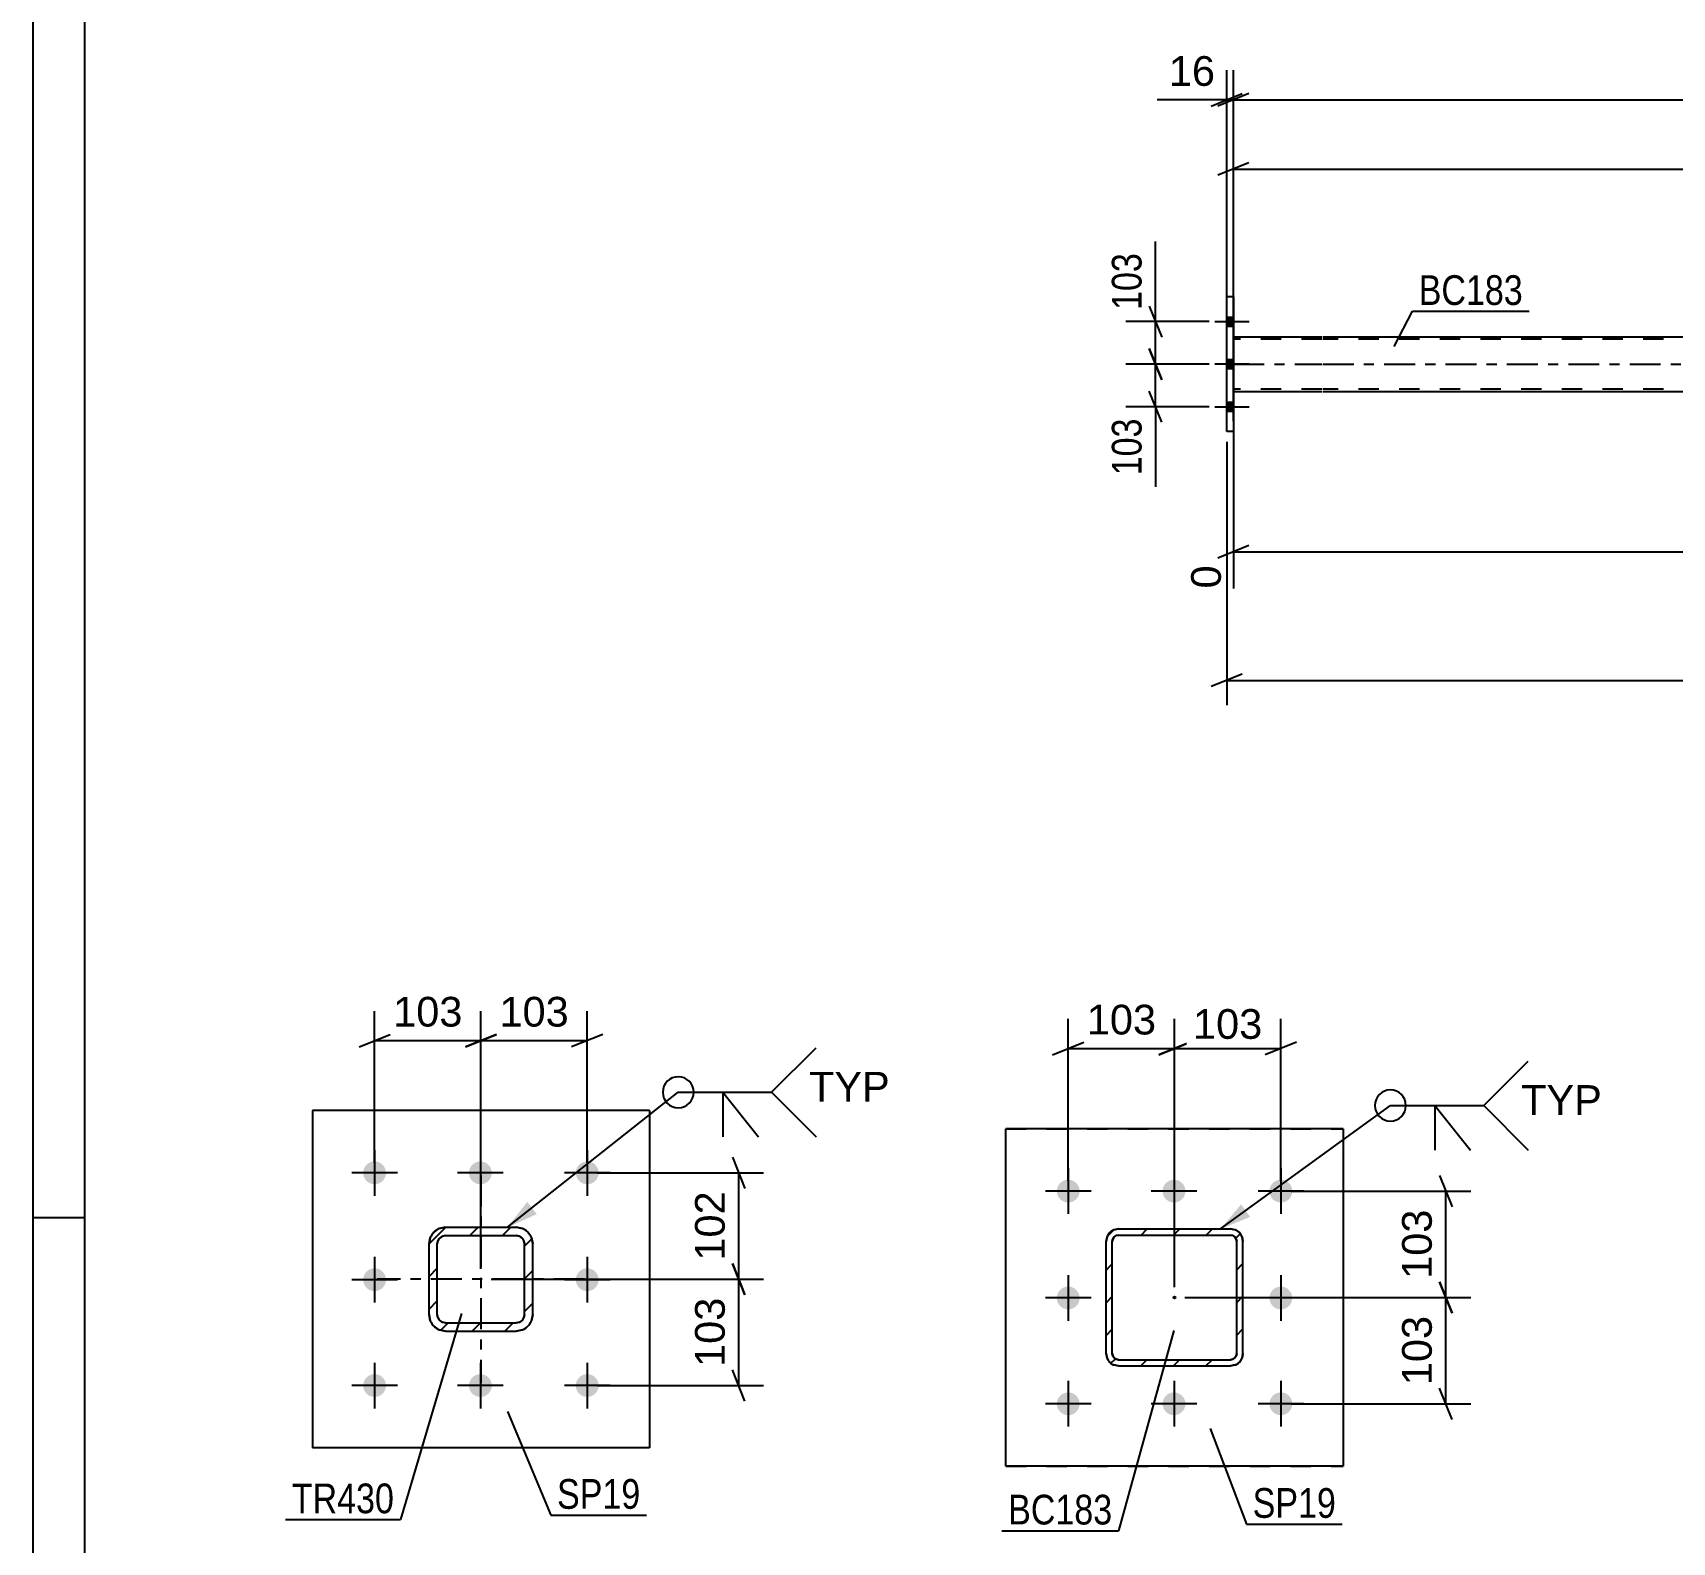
# Model space of a CAD drawing. Header units: millimetres. Extents: x 0 to 841, y 0 to 594.
# Drawn here: x 0 to 158, y 117.7 to 263.2 of the extents above; entities that cross this region are included whole.
import ezdxf

# ---------------------------------------------------------------- set-up
doc = ezdxf.new("R2010")
doc.units = ezdxf.units.MM
doc.linetypes.add('DXK_LINE_DOT2', pattern=[3.9198, 1.9599, -1.9599])
doc.linetypes.add('DXK_LINE_DOT3', pattern=[5.9187, 2.979, -0.9799, 0.9799, -0.9799])
doc.styles.add('Arial', font='ARIAL.TTF', dxfattribs={"height": 0.2})
doc.styles.add('Arial Narrow', font='ARIALN.TTF', dxfattribs={"height": 0.2})

# ---------------------------------------------------------------- blocks, each defined once
blk = doc.blocks.new('Unknown-317311729-1113')
at = {"color": 5, "linetype": 'Continuous'}
for p, q in [((0, 594), (0, 0)), ((5, 589), (5, 5)), ((5, 149), (0, 149))]:
    blk.add_line(p, q, dxfattribs=at)
blk = doc.blocks.new('Bolt-317311729-4265 - 4224')
at = {"linetype": 'Continuous'}
for points in [[(115.74, 234.94), (115.74, 235.82), (115.1, 235.82), (115.1, 234.94)], [(115.74, 234.94), (115.74, 235.82), (115.1, 235.82), (115.1, 234.94)], [(115.74, 234.94), (115.74, 235.82), (115.1, 235.82), (115.1, 234.94)], [(115.74, 230.86), (115.74, 231.74), (115.1, 231.74), (115.1, 230.86)], [(115.74, 230.86), (115.74, 231.74), (115.1, 231.74), (115.1, 230.86)], [(115.74, 226.74), (115.74, 227.62), (115.1, 227.62), (115.1, 226.74)], [(115.74, 226.74), (115.74, 227.62), (115.1, 227.62), (115.1, 226.74)], [(115.74, 226.74), (115.74, 227.62), (115.1, 227.62), (115.1, 226.74)]]:
    blk.add_hatch(color=1, dxfattribs=at).paths.add_polyline_path(points)
at = {"color": 1, "linetype": 'Continuous'}
for p, q in [((115.1, 235.82), (115.74, 235.82)), ((115.1, 235.82), (115.74, 235.82)), ((115.1, 235.82), (115.74, 235.82)), ((113.94, 235.38), (117.26, 235.38)), ((113.94, 235.38), (117.26, 235.38)), ((113.94, 235.38), (117.26, 235.38)), ((115.1, 234.94), (115.74, 234.94)), ((115.1, 234.94), (115.74, 234.94)), ((115.1, 234.94), (115.74, 234.94)), ((113.94, 231.3), (117.26, 231.3)), ((113.94, 231.3), (117.26, 231.3)), ((115.1, 231.74), (115.74, 231.74)), ((115.1, 231.74), (115.74, 231.74)), ((115.1, 230.86), (115.74, 230.86)), ((115.1, 230.86), (115.74, 230.86)), ((115.1, 227.62), (115.74, 227.62)), ((115.1, 227.62), (115.74, 227.62)), ((115.1, 227.62), (115.74, 227.62)), ((113.94, 227.18), (117.26, 227.18)), ((113.94, 227.18), (117.26, 227.18)), ((113.94, 227.18), (117.26, 227.18)), ((115.1, 226.74), (115.74, 226.74)), ((115.1, 226.74), (115.74, 226.74)), ((115.1, 226.74), (115.74, 226.74))]:
    blk.add_line(p, q, dxfattribs=at)
blk = doc.blocks.new('Part-317311729-4478 - 4224')
at = {"color": 2, "linetype": 'Continuous'}
for p, q in [((115.74, 233.92), (124.26, 233.92)), ((124.36, 233.92), (698.14, 233.92)), ((115.74, 228.64), (124.26, 228.64)), ((124.36, 228.64), (260.35, 228.64))]:
    blk.add_line(p, q, dxfattribs=at)
at = {"color": 7, "linetype": 'DXK_LINE_DOT2'}
for p, q in [((115.74, 233.92), (115.74, 228.64)), ((115.74, 228.64), (115.74, 233.92)), ((115.74, 233.92), (115.74, 233.92)), ((124.26, 233.68), (115.74, 233.68)), ((698.14, 233.68), (124.36, 233.68)), ((124.26, 228.88), (115.74, 228.88)), ((115.74, 228.64), (115.74, 228.64)), ((115.74, 228.64), (115.74, 228.64)), ((698.14, 228.88), (124.36, 228.88))]:
    blk.add_line(p, q, dxfattribs=at)
at = {"color": 7, "linetype": 'DXK_LINE_DOT3'}
for p, q in [((115.74, 231.28), (124.26, 231.28)), ((124.36, 231.28), (698.14, 231.28))]:
    blk.add_line(p, q, dxfattribs=at)
blk = doc.blocks.new('Part-317311729-4275 - 4224')
at = {"color": 2, "linetype": 'Continuous'}
for p, q in [((115.1, 237.78), (115.1, 237.78)), ((115.74, 237.78), (115.1, 237.78)), ((115.1, 224.78), (115.1, 237.78)), ((115.74, 237.78), (115.74, 237.78)), ((115.74, 237.78), (115.74, 224.78)), ((115.1, 224.78), (115.1, 224.78)), ((115.74, 224.78), (115.1, 224.78)), ((115.74, 224.78), (115.74, 224.78))]:
    blk.add_line(p, q, dxfattribs=at)
at = {"color": 7, "linetype": 'DXK_LINE_DOT2'}
for p, q in [((115.1, 224.78), (115.1, 237.78)), ((115.74, 237.78), (115.74, 224.78))]:
    blk.add_line(p, q, dxfattribs=at)
blk = doc.blocks.new('Part-317311729-4772 - 4762')
at = {"linetype": 'Continuous'}
h = blk.add_hatch(dxfattribs=at)
h.set_pattern_fill('', scale=0.7, style=0, pattern_type=0)
h.set_pattern_definition([(45, (39.799, 148.0797), (-1.57154, 1.57154), [])])
h.paths.add_polyline_path([(46.6, 148.08), (39.8, 148.08), (39.19, 147.96), (38.67, 147.61), (38.32, 147.09), (38.2, 146.48), (38.2, 139.68), (38.32, 139.07), (38.67, 138.55), (39.19, 138.2), (39.8, 138.08), (46.6, 138.08), (47.21, 138.2), (47.73, 138.55), (48.08, 139.07), (48.2, 139.68), (48.2, 146.48), (48.08, 147.09), (47.73, 147.61), (47.21, 147.96)])
h.paths.add_polyline_path([(47.34, 146.79), (47.4, 146.48), (47.4, 139.68), (47.34, 139.37), (47.16, 139.11), (46.91, 138.94), (46.6, 138.88), (39.8, 138.88), (39.49, 138.94), (39.23, 139.11), (39.06, 139.37), (39, 139.68), (39, 146.48), (39.06, 146.79), (39.23, 147.05), (39.49, 147.22), (39.8, 147.28), (46.6, 147.28), (46.91, 147.22), (47.16, 147.05)])
at = {"color": 7, "linetype": 'DXK_LINE_DOT3'}
for p, q in [((43.2, 153.08), (43.2, 133.08)), ((53.2, 143.08), (33.2, 143.08))]:
    blk.add_line(p, q, dxfattribs=at)
at = {"color": 7, "linetype": 'DXK_LINE_DOT2'}
for p, q in [((38.2, 146.48), (38.32, 147.09)), ((39.19, 147.96), (39.8, 148.08)), ((39.8, 147.28), (39.49, 147.22)), ((39.8, 148.08), (46.6, 148.08)), ((39.8, 147.28), (46.6, 147.28)), ((46.6, 148.08), (47.21, 147.96)), ((46.91, 147.22), (46.6, 147.28)), ((48.08, 147.09), (48.2, 146.48)), ((38.2, 139.68), (38.2, 146.48)), ((39.06, 146.79), (39, 146.48)), ((39, 139.68), (39, 146.48)), ((47.4, 146.48), (47.34, 146.79)), ((47.4, 139.68), (47.4, 146.48)), ((48.2, 139.68), (48.2, 146.48)), ((38.32, 139.07), (38.2, 139.68)), ((39, 139.68), (39.06, 139.37)), ((47.34, 139.37), (47.4, 139.68)), ((48.2, 139.68), (48.08, 139.07)), ((39.8, 138.08), (39.19, 138.2)), ((39.49, 138.94), (39.8, 138.88)), ((39.8, 138.88), (46.6, 138.88)), ((39.8, 138.08), (46.6, 138.08)), ((46.6, 138.88), (46.91, 138.94)), ((47.21, 138.2), (46.6, 138.08))]:
    blk.add_line(p, q, dxfattribs=at)
at = {"color": 2, "linetype": 'Continuous'}
for p, q in [((38.32, 147.09), (38.2, 146.48)), ((39.8, 148.08), (39.19, 147.96)), ((39.49, 147.22), (39.8, 147.28)), ((39.8, 148.08), (46.6, 148.08)), ((39.8, 147.28), (46.6, 147.28)), ((47.21, 147.96), (46.6, 148.08)), ((46.6, 147.28), (46.91, 147.22)), ((48.2, 146.48), (48.08, 147.09)), ((38.2, 139.68), (38.2, 146.48)), ((39, 146.48), (39.06, 146.79)), ((39, 139.68), (39, 146.48)), ((47.34, 146.79), (47.4, 146.48)), ((47.4, 139.68), (47.4, 146.48)), ((48.2, 139.68), (48.2, 146.48)), ((38.2, 139.68), (38.32, 139.07)), ((39.06, 139.37), (39, 139.68)), ((47.4, 139.68), (47.34, 139.37)), ((48.08, 139.07), (48.2, 139.68)), ((39.19, 138.2), (39.8, 138.08)), ((39.8, 138.88), (39.49, 138.94)), ((39.8, 138.88), (46.6, 138.88)), ((39.8, 138.08), (46.6, 138.08)), ((46.91, 138.94), (46.6, 138.88)), ((46.6, 138.08), (47.21, 138.2))]:
    blk.add_line(p, q, dxfattribs=at)
at = {"color": 7, "linetype": 'DXK_LINE_DOT2'}
for centre, radius, start, end in [((39.8, 146.48), 1.6, 112.5, 157.5), ((39.8, 146.48), 0.8, 112.5, 157.5), ((46.6, 146.48), 0.8, 22.5, 67.5), ((46.6, 146.48), 1.6, 22.5, 67.5), ((39.8, 139.68), 0.8, 202.5, 247.5), ((46.6, 139.68), 0.8, 292.5, 337.5), ((39.8, 139.68), 1.6, 202.5, 247.5), ((46.6, 139.68), 1.6, 292.5, 337.5)]:
    blk.add_arc(centre, radius, start, end, dxfattribs=at)
at = {"color": 2, "linetype": 'Continuous'}
for centre, radius, start, end in [((39.8, 146.48), 1.6, 112.5, 157.5), ((39.8, 146.48), 0.8, 112.5, 157.5), ((46.6, 146.48), 0.8, 22.5, 67.5), ((46.6, 146.48), 1.6, 22.5, 67.5), ((39.8, 139.68), 0.8, 202.5, 247.5), ((46.6, 139.68), 0.8, 292.5, 337.5), ((39.8, 139.68), 1.6, 202.5, 247.5), ((46.6, 139.68), 1.6, 292.5, 337.5)]:
    blk.add_arc(centre, radius, start, end, dxfattribs=at)
blk = doc.blocks.new('Bolt-317311729-4776 - 4762')
at = {"linetype": 'Continuous'}
for points in [[(34.05, 153.33, -1), (31.85, 153.33, -1)], [(44.25, 153.33, -1), (42.05, 153.33, -1)], [(54.55, 153.33, -1), (52.35, 153.33, -1)], [(34.05, 143.03, -1), (31.85, 143.03, -1)], [(54.55, 143.03, -1), (52.35, 143.03, -1)], [(34.05, 132.83, -1), (31.85, 132.83, -1)], [(44.25, 132.83, -1), (42.05, 132.83, -1)], [(54.55, 132.83, -1), (52.35, 132.83, -1)]]:
    blk.add_hatch(color=1, dxfattribs=at).paths.add_polyline_path(points)
at = {"color": 1, "linetype": 'Continuous'}
for p, q in [((32.95, 155.53), (32.95, 151.13)), ((43.15, 155.53), (43.15, 151.13)), ((53.45, 155.53), (53.45, 151.13)), ((35.15, 153.33), (30.75, 153.33)), ((45.35, 153.33), (40.95, 153.33)), ((55.65, 153.33), (51.25, 153.33)), ((32.95, 145.23), (32.95, 140.83)), ((53.45, 145.23), (53.45, 140.83)), ((35.15, 143.03), (30.75, 143.03)), ((55.65, 143.03), (51.25, 143.03)), ((32.95, 135.03), (32.95, 130.63)), ((43.15, 135.03), (43.15, 130.63)), ((53.45, 135.03), (53.45, 130.63)), ((35.15, 132.83), (30.75, 132.83)), ((45.35, 132.83), (40.95, 132.83)), ((55.65, 132.83), (51.25, 132.83))]:
    blk.add_line(p, q, dxfattribs=at)
blk = doc.blocks.new('Part-317311729-4858 - 4762')
at = {"color": 2, "linetype": 'Continuous'}
for p, q in [((59.45, 159.33), (26.95, 159.33)), ((26.95, 159.33), (26.95, 126.83)), ((59.45, 159.33), (59.45, 126.83)), ((59.45, 126.83), (26.95, 126.83))]:
    blk.add_line(p, q, dxfattribs=at)
blk = doc.blocks.new('Part-317311729-5072 - 5024')
at = {"color": 2, "linetype": 'Continuous'}
for p, q in [((126.32, 157.57), (93.82, 157.57)), ((93.82, 125.07), (93.82, 157.57)), ((126.32, 157.57), (126.32, 125.07)), ((126.32, 125.07), (93.82, 125.07))]:
    blk.add_line(p, q, dxfattribs=at)
at = {"color": 7, "linetype": 'DXK_LINE_DOT2'}
for p, q in [((93.82, 157.57), (126.32, 157.57)), ((93.82, 125.07), (126.32, 125.07))]:
    blk.add_line(p, q, dxfattribs=at)
blk = doc.blocks.new('Bolt-317311729-5128 - 5024')
at = {"linetype": 'Continuous'}
for points in [[(100.92, 151.57, -1), (98.72, 151.57, -1)], [(111.12, 151.57, -1), (108.92, 151.57, -1)], [(121.42, 151.57, -1), (119.22, 151.57, -1)], [(100.92, 141.27, -1), (98.72, 141.27, -1)], [(121.42, 141.27, -1), (119.22, 141.27, -1)], [(100.92, 131.07, -1), (98.72, 131.07, -1)], [(111.12, 131.07, -1), (108.92, 131.07, -1)], [(121.42, 131.07, -1), (119.22, 131.07, -1)]]:
    blk.add_hatch(color=1, dxfattribs=at).paths.add_polyline_path(points)
at = {"color": 1, "linetype": 'Continuous'}
for p, q in [((99.82, 153.77), (99.82, 149.37)), ((110.02, 153.77), (110.02, 149.37)), ((120.32, 153.77), (120.32, 149.37)), ((102.02, 151.57), (97.62, 151.57)), ((112.22, 151.57), (107.82, 151.57)), ((122.52, 151.57), (118.12, 151.57)), ((99.82, 143.47), (99.82, 139.07)), ((120.32, 143.47), (120.32, 139.07)), ((102.02, 141.27), (97.62, 141.27)), ((122.52, 141.27), (118.12, 141.27)), ((99.82, 133.27), (99.82, 128.87)), ((110.02, 133.27), (110.02, 128.87)), ((120.32, 133.27), (120.32, 128.87)), ((102.02, 131.07), (97.62, 131.07)), ((112.22, 131.07), (107.82, 131.07)), ((122.52, 131.07), (118.12, 131.07))]:
    blk.add_line(p, q, dxfattribs=at)
blk = doc.blocks.new('Part-317311729-5199 - 5024')
at = {"linetype": 'Continuous'}
h = blk.add_hatch(dxfattribs=at)
h.set_pattern_fill('', scale=0.7, style=0, pattern_type=0)
h.set_pattern_definition([(45, (104.2072, 147.8315), (-1.57154, 1.57154), [])])
h.paths.add_polyline_path([(104.67, 147.92), (104.21, 147.83), (103.82, 147.57), (103.56, 147.18), (103.47, 146.72), (103.47, 135.92), (103.56, 135.46), (103.82, 135.07), (104.21, 134.81), (104.67, 134.72), (115.47, 134.72), (115.93, 134.81), (116.31, 135.07), (116.58, 135.46), (116.67, 135.92), (116.67, 146.72), (116.58, 147.18), (116.31, 147.57), (115.93, 147.83), (115.47, 147.92)])
h.paths.add_polyline_path([(115.47, 147.32), (115.7, 147.28), (115.89, 147.15), (116.02, 146.95), (116.07, 146.72), (116.07, 135.92), (116.02, 135.69), (115.89, 135.5), (115.7, 135.37), (115.47, 135.32), (104.67, 135.32), (104.44, 135.37), (104.24, 135.5), (104.11, 135.69), (104.07, 135.92), (104.07, 146.72), (104.11, 146.95), (104.24, 147.15), (104.44, 147.28), (104.67, 147.32)])
blk.add_hatch(color=246, dxfattribs=at).paths.add_polyline_path([(110.07, 141.22, -1), (110.07, 141.42, -1)])
at = {"color": 7, "linetype": 'DXK_LINE_DOT2'}
for p, q in [((103.47, 146.72), (103.56, 147.18)), ((104.24, 147.15), (104.11, 146.95)), ((104.21, 147.83), (104.67, 147.92)), ((104.44, 147.28), (104.24, 147.15)), ((104.67, 147.32), (104.44, 147.28)), ((104.67, 147.92), (115.47, 147.92)), ((104.67, 147.32), (115.47, 147.32)), ((115.47, 147.92), (115.93, 147.83)), ((115.7, 147.28), (115.47, 147.32)), ((115.89, 147.15), (115.7, 147.28)), ((116.02, 146.95), (115.89, 147.15)), ((116.58, 147.18), (116.67, 146.72)), ((103.47, 135.92), (103.47, 146.72)), ((104.11, 146.95), (104.07, 146.72)), ((104.07, 135.92), (104.07, 146.72)), ((116.07, 146.72), (116.02, 146.95)), ((116.07, 135.92), (116.07, 146.72)), ((116.67, 135.92), (116.67, 146.72)), ((103.56, 135.46), (103.47, 135.92)), ((104.07, 135.92), (104.11, 135.69)), ((116.02, 135.69), (116.07, 135.92)), ((116.67, 135.92), (116.58, 135.46)), ((104.11, 135.69), (104.24, 135.5)), ((104.67, 134.72), (104.21, 134.81)), ((104.24, 135.5), (104.44, 135.37)), ((104.44, 135.37), (104.67, 135.32)), ((104.67, 135.32), (115.47, 135.32)), ((104.67, 134.72), (115.47, 134.72)), ((115.47, 135.32), (115.7, 135.37)), ((115.93, 134.81), (115.47, 134.72)), ((115.7, 135.37), (115.89, 135.5)), ((115.89, 135.5), (116.02, 135.69))]:
    blk.add_line(p, q, dxfattribs=at)
at = {"color": 2, "linetype": 'Continuous'}
for p, q in [((103.56, 147.18), (103.47, 146.72)), ((104.11, 146.95), (104.24, 147.15)), ((104.67, 147.92), (104.21, 147.83)), ((104.24, 147.15), (104.44, 147.28)), ((104.44, 147.28), (104.67, 147.32)), ((104.67, 147.92), (104.67, 147.92)), ((104.67, 147.92), (115.47, 147.92)), ((104.67, 147.32), (104.67, 147.32)), ((104.67, 147.32), (115.47, 147.32)), ((115.47, 147.92), (115.47, 147.92)), ((115.93, 147.83), (115.47, 147.92)), ((115.47, 147.32), (115.47, 147.32)), ((115.47, 147.32), (115.7, 147.28)), ((115.7, 147.28), (115.89, 147.15)), ((115.89, 147.15), (116.02, 146.95)), ((116.67, 146.72), (116.58, 147.18)), ((103.47, 146.72), (103.47, 146.72)), ((103.47, 135.92), (103.47, 146.72)), ((104.07, 146.72), (104.11, 146.95)), ((104.07, 146.72), (104.07, 146.72)), ((104.07, 135.92), (104.07, 146.72)), ((116.02, 146.95), (116.07, 146.72)), ((116.07, 146.72), (116.07, 146.72)), ((116.07, 135.92), (116.07, 146.72)), ((116.67, 146.72), (116.67, 146.72)), ((116.67, 135.92), (116.67, 146.72)), ((103.47, 135.92), (103.47, 135.92)), ((103.47, 135.92), (103.56, 135.46)), ((104.07, 135.92), (104.07, 135.92)), ((104.11, 135.69), (104.07, 135.92)), ((116.07, 135.92), (116.02, 135.69)), ((116.07, 135.92), (116.07, 135.92)), ((116.58, 135.46), (116.67, 135.92)), ((116.67, 135.92), (116.67, 135.92)), ((104.24, 135.5), (104.11, 135.69)), ((104.21, 134.81), (104.67, 134.72)), ((104.44, 135.37), (104.24, 135.5)), ((104.67, 135.32), (104.44, 135.37)), ((104.67, 135.32), (104.67, 135.32)), ((104.67, 135.32), (115.47, 135.32)), ((104.67, 134.72), (104.67, 134.72)), ((104.67, 134.72), (115.47, 134.72)), ((115.7, 135.37), (115.47, 135.32)), ((115.47, 135.32), (115.47, 135.32)), ((115.47, 134.72), (115.93, 134.81)), ((115.47, 134.72), (115.47, 134.72)), ((115.89, 135.5), (115.7, 135.37)), ((116.02, 135.69), (115.89, 135.5))]:
    blk.add_line(p, q, dxfattribs=at)
at = {"color": 7, "linetype": 'DXK_LINE_DOT3'}
blk.add_line((110.07, 141.32), (110.07, 141.32), dxfattribs=at)
at = {"color": 246, "linetype": 'DXK_LINE_DOT2'}
blk.add_line((110.07, 141.32), (110.07, 141.32), dxfattribs=at)
at = {"color": 246, "linetype": 'Continuous'}
blk.add_circle((110.07, 141.32), 0.1, dxfattribs=at)
at = {"color": 7, "linetype": 'DXK_LINE_DOT2'}
for centre, start, end in [((104.67, 146.72), 112.5, 157.5), ((115.47, 146.72), 22.5, 67.5), ((104.67, 135.92), 202.5, 247.5), ((115.47, 135.92), 292.5, 337.5)]:
    blk.add_arc(centre, 1.2, start, end, dxfattribs=at)
at = {"color": 2, "linetype": 'Continuous'}
for centre, start, end in [((104.67, 146.72), 112.5, 157.5), ((115.47, 146.72), 22.5, 67.5), ((104.67, 135.92), 202.5, 247.5), ((115.47, 135.92), 292.5, 337.5)]:
    blk.add_arc(centre, 1.2, start, end, dxfattribs=at)
blk = doc.blocks.new('StraightDimension-317311729-10886 - 4224')
at = {"color": 7, "linetype": 'Continuous'}
for p, q in [((107.64, 236.88), (108.84, 233.88)), ((113.41, 235.38), (105.39, 235.38)), ((108.24, 231.28), (108.24, 235.38)), ((108.84, 229.78), (107.64, 232.78)), ((113.41, 231.28), (105.39, 231.28))]:
    blk.add_line(p, q, dxfattribs=at)
at = {"color": 0}
blk.add_wipeout([(107.49, 242.59), (103.29, 242.59), (103.29, 235.91), (107.49, 235.91)], dxfattribs=at)
at = {"color": 7, "linetype": 'Continuous'}
blk.add_line((108.24, 235.38), (108.24, 243.12), dxfattribs=at)
blk.add_line((108.24, 235.38), (108.24, 243.12), dxfattribs=at)
at = {"color": 3, "style": 'Arial Narrow'}
blk.add_text('103', height=2.863, rotation=90.0002, dxfattribs=at).set_placement((106.89, 236.51))
blk = doc.blocks.new('StraightDimension-317311729-4590 - 4224')
at = {"color": 7, "linetype": 'Continuous'}
for p, q in [((115.74, 234.92), (115.74, 252.94)), ((261.15, 235.32), (261.15, 252.94)), ((117.24, 250.69), (114.24, 249.49)), ((115.74, 250.09), (261.15, 250.09)), ((259.65, 249.49), (262.65, 250.69))]:
    blk.add_line(p, q, dxfattribs=at)
at = {"color": 0}
blk.add_wipeout([(193.49, 250.84), (193.49, 255.04), (183.4, 255.04), (183.4, 250.84)], dxfattribs=at)
at = {"color": 3, "style": 'Arial'}
blk.add_text('4105', height=2.865, dxfattribs=at).set_placement((184, 251.44))
blk = doc.blocks.new('StraightDimension-317311729-4634 - 4224')
at = {"color": 7, "linetype": 'Continuous'}
for p, q in [((115.74, 227.64), (115.74, 209.66)), ((261.15, 227.24), (261.15, 202.99)), ((117.24, 213.79), (114.24, 212.59)), ((259.65, 212.59), (262.65, 213.79)), ((115.74, 213.19), (261.15, 213.19))]:
    blk.add_line(p, q, dxfattribs=at)
at = {"color": 0}
blk.add_wipeout([(193.49, 213.94), (193.49, 218.14), (183.4, 218.14), (183.4, 213.94)], dxfattribs=at)
at = {"color": 0, "linetype": 'Continuous'}
for points in [[(115.14, 212.49), (110.94, 212.49), (110.94, 209.06), (115.14, 209.06)], [(260.55, 212.49), (256.35, 212.49), (256.35, 202.39), (260.55, 202.39)]]:
    blk.add_wipeout(points, dxfattribs=at)
at = {"color": 3, "style": 'Arial'}
blk.add_text('4105', height=2.865, dxfattribs=at).set_placement((184, 214.54))
at = {"color": 3, "linetype": 'Continuous', "style": 'Arial'}
for s, height, p in [('0', 2.87, (114.54, 209.66)), ('4105', 2.865, (259.95, 202.99))]:
    blk.add_text(s, height=height, rotation=90.0002, dxfattribs=at).set_placement(p)
blk = doc.blocks.new('StraightDimension-317311729-4681 - 4224')
at = {"color": 7, "linetype": 'Continuous'}
for p, q in [((115.1, 223.78), (115.1, 198.4)), ((116.6, 201.4), (113.6, 200.2)), ((115.1, 200.8), (707.4, 200.8))]:
    blk.add_line(p, q, dxfattribs=at)
blk = doc.blocks.new('StraightDimension-317311729-8638 - 4224')
at = {"color": 7, "linetype": 'Continuous'}
for p, q in [((115.74, 225.78), (115.74, 259.61)), ((117.24, 257.36), (114.24, 256.16)), ((115.74, 256.76), (706.76, 256.76))]:
    blk.add_line(p, q, dxfattribs=at)
blk = doc.blocks.new('StraightDimension-317311729-8639 - 4224')
at = {"color": 7, "linetype": 'Continuous'}
for p, q in [((115.1, 225.78), (115.1, 259.61)), ((115.74, 225.78), (115.74, 259.61)), ((113.6, 256.16), (116.6, 257.36)), ((117.24, 257.36), (114.24, 256.16)), ((115.1, 256.76), (115.74, 256.76))]:
    blk.add_line(p, q, dxfattribs=at)
at = {"color": 0}
blk.add_wipeout([(114.57, 257.51), (114.57, 261.71), (108.92, 261.71), (108.92, 257.51)], dxfattribs=at)
at = {"color": 7, "linetype": 'Continuous'}
blk.add_line((115.1, 256.76), (108.4, 256.76), dxfattribs=at)
blk.add_line((115.1, 256.76), (108.4, 256.76), dxfattribs=at)
at = {"color": 3, "style": 'Arial'}
blk.add_text('16', height=2.865, dxfattribs=at).set_placement((109.52, 258.11))
blk = doc.blocks.new('StraightDimension-317311729-10887 - 4224')
at = {"color": 7, "linetype": 'Continuous'}
for p, q in [((107.64, 232.78), (108.84, 229.78)), ((113.41, 231.28), (105.39, 231.28)), ((108.24, 227.18), (108.24, 231.28)), ((108.84, 225.68), (107.64, 228.68)), ((113.41, 227.18), (105.39, 227.18))]:
    blk.add_line(p, q, dxfattribs=at)
at = {"color": 0}
blk.add_wipeout([(107.49, 226.66), (103.29, 226.66), (103.29, 219.97), (107.49, 219.97)], dxfattribs=at)
at = {"color": 7, "linetype": 'Continuous'}
blk.add_line((108.24, 227.18), (108.24, 219.45), dxfattribs=at)
blk.add_line((108.24, 227.18), (108.24, 219.45), dxfattribs=at)
at = {"color": 3, "style": 'Arial Narrow'}
blk.add_text('103', height=2.863, rotation=90.0002, dxfattribs=at).set_placement((106.89, 220.57))
blk = doc.blocks.new('StraightDimension-317311729-4975 - 4762')
at = {"color": 7, "linetype": 'Continuous'}
for p, q in [((43.2, 144.08), (43.2, 168.93)), ((53.45, 154.33), (53.45, 168.93)), ((41.7, 165.48), (44.7, 166.68)), ((43.2, 166.08), (53.45, 166.08)), ((54.95, 166.68), (51.95, 165.48))]:
    blk.add_line(p, q, dxfattribs=at)
at = {"color": 0}
blk.add_wipeout([(52.26, 166.83), (52.26, 171.03), (44.39, 171.03), (44.39, 166.83)], dxfattribs=at)
at = {"color": 3, "style": 'Arial'}
blk.add_text('103', height=2.865, dxfattribs=at).set_placement((44.99, 167.43))
blk = doc.blocks.new('StraightDimension-317311729-4957 - 4762')
at = {"color": 7, "linetype": 'Continuous'}
for p, q in [((67.46, 144.58), (68.66, 141.58)), ((44.2, 143.08), (70.46, 143.08)), ((68.06, 132.83), (68.06, 143.08)), ((54.45, 132.83), (70.46, 132.83)), ((68.66, 131.33), (67.46, 134.33))]:
    blk.add_line(p, q, dxfattribs=at)
at = {"color": 0}
blk.add_wipeout([(67.31, 141.89), (63.11, 141.89), (63.11, 134.02), (67.31, 134.02)], dxfattribs=at)
at = {"color": 3, "style": 'Arial'}
blk.add_text('103', height=2.865, rotation=90.0002, dxfattribs=at).set_placement((66.71, 134.62))
blk = doc.blocks.new('StraightDimension-317311729-4940 - 4762')
at = {"color": 7, "linetype": 'Continuous'}
for p, q in [((54.45, 153.33), (70.46, 153.33)), ((67.46, 154.83), (68.66, 151.83)), ((68.06, 143.08), (68.06, 153.33)), ((68.66, 141.58), (67.46, 144.58)), ((44.2, 143.08), (70.46, 143.08))]:
    blk.add_line(p, q, dxfattribs=at)
at = {"color": 0}
blk.add_wipeout([(67.31, 152.14), (63.11, 152.14), (63.11, 144.27), (67.31, 144.27)], dxfattribs=at)
at = {"color": 3, "style": 'Arial'}
blk.add_text('102', height=2.865, rotation=90.0002, dxfattribs=at).set_placement((66.71, 144.87))
blk = doc.blocks.new('StraightDimension-317311729-4992 - 4762')
at = {"color": 7, "linetype": 'Continuous'}
for p, q in [((32.95, 154.33), (32.95, 168.93)), ((43.2, 144.08), (43.2, 168.93)), ((31.45, 165.48), (34.45, 166.68)), ((32.95, 166.08), (43.2, 166.08)), ((44.7, 166.68), (41.7, 165.48))]:
    blk.add_line(p, q, dxfattribs=at)
at = {"color": 0}
blk.add_wipeout([(42.01, 166.83), (42.01, 171.03), (34.14, 171.03), (34.14, 166.83)], dxfattribs=at)
at = {"color": 3, "style": 'Arial'}
blk.add_text('103', height=2.865, dxfattribs=at).set_placement((34.74, 167.43))
blk = doc.blocks.new('StraightDimension-317311729-5210 - 5024')
at = {"color": 7, "linetype": 'Continuous'}
for p, q in [((135.62, 153.07), (136.82, 150.07)), ((121.32, 151.57), (138.62, 151.57)), ((136.22, 141.32), (136.22, 151.57)), ((136.82, 139.82), (135.62, 142.82)), ((111.07, 141.32), (138.62, 141.32))]:
    blk.add_line(p, q, dxfattribs=at)
at = {"color": 0}
blk.add_wipeout([(135.47, 150.38), (131.27, 150.38), (131.27, 142.51), (135.47, 142.51)], dxfattribs=at)
at = {"color": 3, "style": 'Arial'}
blk.add_text('103', height=2.865, rotation=90.0002, dxfattribs=at).set_placement((134.87, 143.11))
blk = doc.blocks.new('StraightDimension-317311729-5202 - 5024')
at = {"color": 7, "linetype": 'Continuous'}
for p, q in [((135.62, 142.82), (136.82, 139.82)), ((111.07, 141.32), (138.62, 141.32)), ((136.22, 131.07), (136.22, 141.32)), ((136.82, 129.57), (135.62, 132.57)), ((121.32, 131.07), (138.62, 131.07))]:
    blk.add_line(p, q, dxfattribs=at)
at = {"color": 0}
blk.add_wipeout([(135.47, 140.13), (131.27, 140.13), (131.27, 132.26), (135.47, 132.26)], dxfattribs=at)
at = {"color": 3, "style": 'Arial'}
blk.add_text('103', height=2.865, rotation=90.0002, dxfattribs=at).set_placement((134.87, 132.86))
blk = doc.blocks.new('StraightDimension-317311729-5219 - 5024')
at = {"color": 7, "linetype": 'Continuous'}
for p, q in [((99.82, 152.57), (99.82, 168.17)), ((110.07, 142.32), (110.07, 168.17)), ((98.32, 164.72), (101.32, 165.92)), ((99.82, 165.32), (110.07, 165.32)), ((111.57, 165.92), (108.57, 164.72))]:
    blk.add_line(p, q, dxfattribs=at)
at = {"color": 0}
blk.add_wipeout([(108.88, 166.07), (108.88, 170.27), (101.01, 170.27), (101.01, 166.07)], dxfattribs=at)
at = {"color": 3, "style": 'Arial'}
blk.add_text('103', height=2.865, dxfattribs=at).set_placement((101.61, 166.67))
blk = doc.blocks.new('StraightDimension-317311729-5227 - 5024')
at = {"color": 7, "linetype": 'Continuous'}
for p, q in [((110.07, 142.32), (110.07, 168.17)), ((120.32, 152.57), (120.32, 168.17)), ((108.57, 164.72), (111.57, 165.92)), ((110.07, 165.32), (120.32, 165.32)), ((121.82, 165.92), (118.82, 164.72))]:
    blk.add_line(p, q, dxfattribs=at)
at = {"color": 0}
blk.add_wipeout([(119.12, 165.65), (119.12, 169.85), (111.25, 169.85), (111.25, 165.65)], dxfattribs=at)
at = {"color": 3, "style": 'Arial'}
blk.add_text('103', height=2.865, dxfattribs=at).set_placement((111.85, 166.25))
blk = doc.blocks.new('Mark-317311729-4474 - 4224')
at = {"color": 0}
blk.add_wipeout([(143.66, 236.99), (143.66, 239.99), (133.61, 239.99), (133.61, 236.99)], dxfattribs=at)
blk.add_wipeout([(143.66, 236.99), (143.66, 239.99), (133.61, 239.99), (133.61, 236.99)], dxfattribs=at)
at = {"color": 30, "linetype": 'Continuous'}
for p, q in [((131.25, 232.98), (133.01, 236.39)), ((133.01, 236.39), (144.26, 236.39))]:
    blk.add_line(p, q, dxfattribs=at)
at = {"color": 3, "style": 'Arial Narrow'}
blk.add_text('BC183', height=2.863, dxfattribs=at).set_placement((133.61, 236.99))
blk = doc.blocks.new('Mark-317311729-4768 - 4762')
at = {"color": 0}
blk.add_wipeout([(34.84, 120.52), (34.84, 123.52), (24.97, 123.52), (24.97, 120.52)], dxfattribs=at)
blk.add_wipeout([(34.84, 120.52), (34.84, 123.52), (24.97, 123.52), (24.97, 120.52)], dxfattribs=at)
at = {"color": 30, "linetype": 'Continuous'}
for p in [(41.32, 139.77), (24.37, 119.92)]:
    blk.add_line(p, (35.44, 119.92), dxfattribs=at)
at = {"color": 3, "style": 'Arial Narrow'}
blk.add_text('TR430', height=2.863, dxfattribs=at).set_placement((24.97, 120.52))
blk = doc.blocks.new('Mark-317311729-4854 - 4762')
at = {"color": 0}
blk.add_wipeout([(58.58, 120.95), (58.58, 123.95), (50.54, 123.95), (50.54, 120.95)], dxfattribs=at)
blk.add_wipeout([(58.58, 120.95), (58.58, 123.95), (50.54, 123.95), (50.54, 120.95)], dxfattribs=at)
at = {"color": 30, "linetype": 'Continuous'}
for p, q in [((45.75, 130.32), (49.94, 120.35)), ((49.94, 120.35), (59.18, 120.35))]:
    blk.add_line(p, q, dxfattribs=at)
at = {"color": 3, "style": 'Arial Narrow'}
blk.add_text('SP19', height=2.863, dxfattribs=at).set_placement((50.54, 120.95))
blk = doc.blocks.new('WeldMark-317311729-5009 - 4762')
at = {"linetype": 'Continuous'}
blk.add_hatch(color=30, dxfattribs=at).paths.add_polyline_path([(48.59, 149.35), (45.77, 148.08), (47.66, 150.53)])
at = {"color": 30, "linetype": 'Continuous'}
for p, q in [((45.77, 148.08), (62.23, 161.1)), ((62.23, 161.1), (71.23, 161.1))]:
    blk.add_line(p, q, dxfattribs=at)
at = {"color": 3, "linetype": 'Continuous'}
for q in [(69.95, 156.81), (66.52, 156.81)]:
    blk.add_line((66.52, 161.1), q, dxfattribs=at)
for start, end in [(90, 270), (270, 90)]:
    blk.add_arc((62.23, 161.1), 1.5, start, end, dxfattribs=at)
at = {"color": 0, "linetype": 'Continuous'}
blk.add_wipeout([(82.61, 160.2), (82.61, 163.2), (74.83, 163.2), (74.83, 160.2)], dxfattribs=at)
blk.add_wipeout([(82.61, 160.2), (82.61, 163.2), (74.83, 163.2), (74.83, 160.2)], dxfattribs=at)
at = {"color": 3, "linetype": 'Continuous'}
for q in [(75.52, 165.39), (75.52, 156.81)]:
    blk.add_line((71.23, 161.1), q, dxfattribs=at)
at = {"color": 3, "linetype": 'Continuous', "style": 'Arial'}
blk.add_text('TYP', height=2.865, dxfattribs=at).set_placement((74.83, 160.2))
blk = doc.blocks.new('WeldMark-317311729-5235 - 5024')
at = {"linetype": 'Continuous'}
blk.add_hatch(color=30, dxfattribs=at).paths.add_polyline_path([(117.36, 149.08), (114.5, 147.92), (116.48, 150.29)])
at = {"color": 30, "linetype": 'Continuous'}
for p, q in [((114.5, 147.92), (130.88, 159.82)), ((130.88, 159.82), (139.88, 159.82))]:
    blk.add_line(p, q, dxfattribs=at)
at = {"color": 3, "linetype": 'Continuous'}
for q in [(138.6, 155.53), (135.17, 155.53)]:
    blk.add_line((135.17, 159.82), q, dxfattribs=at)
for start, end in [(90, 270), (270, 90)]:
    blk.add_arc((130.88, 159.82), 1.5, start, end, dxfattribs=at)
at = {"color": 0, "linetype": 'Continuous'}
blk.add_wipeout([(151.26, 158.92), (151.26, 161.92), (143.48, 161.92), (143.48, 158.92)], dxfattribs=at)
blk.add_wipeout([(151.26, 158.92), (151.26, 161.92), (143.48, 161.92), (143.48, 158.92)], dxfattribs=at)
at = {"color": 3, "linetype": 'Continuous'}
for q in [(144.17, 164.1), (144.17, 155.53)]:
    blk.add_line((139.88, 159.82), q, dxfattribs=at)
at = {"color": 3, "linetype": 'Continuous', "style": 'Arial'}
blk.add_text('TYP', height=2.865, dxfattribs=at).set_placement((143.48, 158.92))
blk = doc.blocks.new('Mark-317311729-5195 - 5024')
at = {"color": 0}
blk.add_wipeout([(104.08, 119.44), (104.08, 122.44), (94.03, 122.44), (94.03, 119.44)], dxfattribs=at)
blk.add_wipeout([(104.08, 119.44), (104.08, 122.44), (94.03, 122.44), (94.03, 119.44)], dxfattribs=at)
at = {"color": 30, "linetype": 'Continuous'}
for p in [(110.01, 138.13), (93.43, 118.84)]:
    blk.add_line(p, (104.68, 118.84), dxfattribs=at)
at = {"color": 3, "style": 'Arial Narrow'}
blk.add_text('BC183', height=2.863, dxfattribs=at).set_placement((94.03, 119.44))
blk = doc.blocks.new('Mark-317311729-5068 - 5024')
at = {"color": 0}
blk.add_wipeout([(125.64, 120.08), (125.64, 123.08), (117.6, 123.08), (117.6, 120.08)], dxfattribs=at)
blk.add_wipeout([(125.64, 120.08), (125.64, 123.08), (117.6, 123.08), (117.6, 120.08)], dxfattribs=at)
at = {"color": 30, "linetype": 'Continuous'}
for p, q in [((113.5, 128.69), (117, 119.48)), ((117, 119.48), (126.24, 119.48))]:
    blk.add_line(p, q, dxfattribs=at)
at = {"color": 3, "style": 'Arial Narrow'}
blk.add_text('SP19', height=2.863, dxfattribs=at).set_placement((117.6, 120.08))

msp = doc.modelspace()

# ---------------------------------------------------------------- block references
for name in ['Unknown-317311729-1113', 'Part-317311729-4275 - 4224', 'Bolt-317311729-4265 - 4224', 'Part-317311729-4478 - 4224', 'Part-317311729-4858 - 4762', 'Part-317311729-5072 - 5024', 'Bolt-317311729-4776 - 4762', 'Bolt-317311729-5128 - 5024', 'Part-317311729-4772 - 4762', 'Part-317311729-5199 - 5024']:
    msp.add_blockref(name, (0, 0))

# ---------------------------------------------------------------- next in the draw order: block references
for name in ['StraightDimension-317311729-4590 - 4224', 'StraightDimension-317311729-10886 - 4224', 'StraightDimension-317311729-4634 - 4224', 'StraightDimension-317311729-4975 - 4762', 'StraightDimension-317311729-5210 - 5024', 'Mark-317311729-4768 - 4762', 'Mark-317311729-5195 - 5024', 'Mark-317311729-4854 - 4762', 'Mark-317311729-5068 - 5024']:
    msp.add_blockref(name, (0, 0))

# ---------------------------------------------------------------- next in the draw order: block references
for name in ['StraightDimension-317311729-8638 - 4224', 'StraightDimension-317311729-4681 - 4224', 'StraightDimension-317311729-4957 - 4762', 'StraightDimension-317311729-5202 - 5024']:
    msp.add_blockref(name, (0, 0))

# ---------------------------------------------------------------- next in the draw order: block references
for name in ['StraightDimension-317311729-8639 - 4224', 'Mark-317311729-4474 - 4224', 'StraightDimension-317311729-5219 - 5024', 'StraightDimension-317311729-4940 - 4762']:
    msp.add_blockref(name, (0, 0))

# ---------------------------------------------------------------- next in the draw order: block references
for name in ['StraightDimension-317311729-10887 - 4224', 'StraightDimension-317311729-4992 - 4762', 'StraightDimension-317311729-5227 - 5024', 'WeldMark-317311729-5009 - 4762']:
    msp.add_blockref(name, (0, 0))

# ---------------------------------------------------------------- next in the draw order: block references
msp.add_blockref('WeldMark-317311729-5235 - 5024', (0, 0))

doc.saveas('drawing.dxf')
